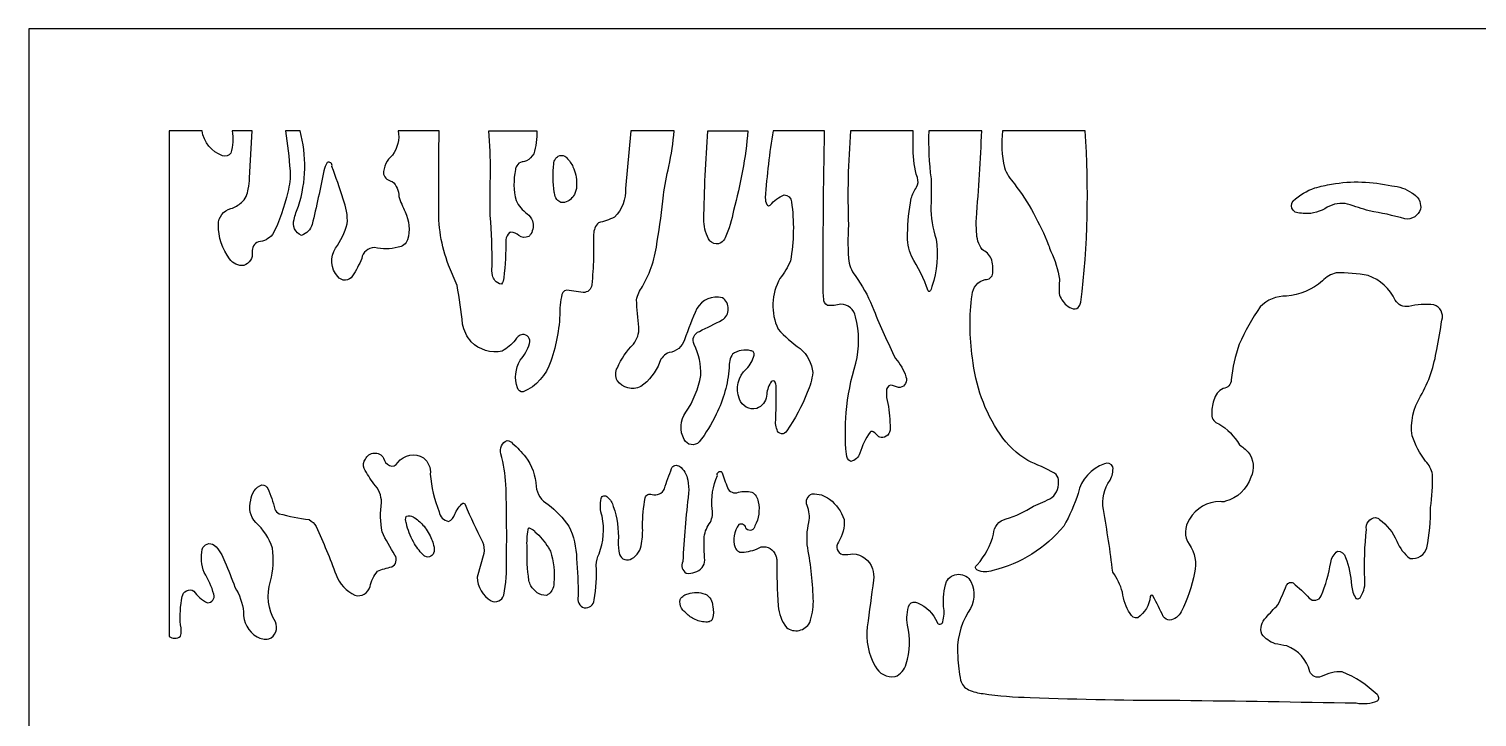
# Model space of a CAD drawing. Header units: millimetres. Extents: x -2342 to -1352, y 819 to 2802.
# Drawn here: x -2038.4 to -1754, y 1523.7 to 1658.9 of the extents above; entities that cross this region are included whole.
import ezdxf

# ---------------------------------------------------------------- set-up
doc = ezdxf.new("R2010")
doc.units = ezdxf.units.MM
doc.layers.add('Image_1', color=70, linetype='Continuous')

msp = doc.modelspace()

# ---------------------------------------------------------------- linework, layer by layer
at = {"layer": 'Image_1'}
msp.add_lwpolyline([(-2038.36, 818.88), (-1738.36, 818.88), (-1738.36, 1658.88), (-2038.36, 1658.88)], close=True, dxfattribs=at)
for points in [[(-1934.08, 1604.08, -0.086018), (-1935.9, 1593.6, -0.221941), (-1941.32, 1587.59, -0.362183), (-1942.44, 1588.36, -0.214069), (-1941.88, 1593.82, 0.099014), (-1940.03, 1597.09, 0.506112), (-1941.42, 1598.89, 0.183165), (-1942.89, 1597.72, -0.077299), (-1945.41, 1595.61, -0.253613), (-1951.5, 1597.41, -0.125348), (-1953.19, 1600.92, 0.013105), (-1954.28, 1608.48), (-1955.94, 1612.46, -0.105866), (-1957.84, 1624.34, -0.005388), (-1957.81, 1638.88), (-1965.85, 1638.88, -0.208839), (-1966.98, 1634.09, 0.232071), (-1968.74, 1630.34, 0.290225), (-1967.01, 1628.94, -0.192939), (-1965.71, 1625.97, 0.049592), (-1964.46, 1622.98, -0.171048), (-1963.99, 1617.46, -0.288209), (-1965.87, 1616, -0.125547), (-1970.49, 1615.97, 0.356627), (-1973.02, 1613.77, -0.042607), (-1974.8, 1610.36, -0.535639), (-1977.71, 1610.25, -0.340115), (-1978.15, 1615.82, 0.086213), (-1975.85, 1620.59, 0.115806), (-1976.68, 1625.47, 0.015637), (-1978.87, 1631.88, 0.64727), (-1979.79, 1632.65, 0.070449), (-1980.42, 1631.03, -0.010119), (-1982.76, 1620.49, -0.244694), (-1984.84, 1618.34, -0.398524), (-1986.3, 1621.46, -0.061999), (-1985.42, 1624.05, 0.143152), (-1985.11, 1638.88), (-1987.99, 1638.88, -0.017159), (-1987.08, 1630.98, -0.08333), (-1987.54, 1626.85, -0.063768), (-1990.52, 1618.48, -0.202418), (-1993.3, 1617.06, 0.36692), (-1994.5, 1615.03, -0.34216), (-1996.15, 1612.42, -0.280957), (-1998.95, 1613.71, -0.167154), (-2001.14, 1620.42, -0.362874), (-1998.69, 1623.58, 0.081436), (-1996.62, 1624.76, 0.171524), (-1995.3, 1627.44, 0.031092), (-1995.02, 1629.61), (-1994.54, 1638.88), (-1998.46, 1638.88, -0.125785), (-1998.75, 1634.49, -0.353945), (-2000.35, 1633.98, -0.276423), (-2004.38, 1638.88), (-2010.86, 1638.88), (-2010.86, 1539.57, 0.344241), (-2008.61, 1539.6, 0.137107), (-2008.59, 1541.8, -0.073774), (-2008.26, 1547.37, -0.542731), (-2005.98, 1548.47, 0.145083), (-2003.31, 1546.18, 0.524169), (-2002.05, 1547.83, 0.067763), (-2003.95, 1552.11, -0.14341), (-2004.33, 1556.66, -0.545376), (-2001.97, 1557.47, -0.138425), (-1999.92, 1554.22, -0.017933), (-1997.93, 1549.22, -0.108998), (-1996.2, 1544.38, 0.29849), (-1993.54, 1539.49, 0.179777), (-1991.27, 1539.05, 0.440811), (-1989.97, 1542.41, -0.215857), (-1990.9, 1550.39, 0.08916), (-1990.55, 1556.89, 0.130017), (-1993.83, 1561.95, -0.267272), (-1994.79, 1566.29, -0.288254), (-1992.6, 1569.35, -0.249382), (-1991.46, 1568.62, -0.042297), (-1990.09, 1564.56, 0.175903), (-1989.21, 1563.66, 0.031143), (-1983.33, 1562.49, -0.134026), (-1981.96, 1561.15, -0.01775), (-1978.05, 1551.66, 0.19736), (-1974.34, 1547.63, 0.410904), (-1971.38, 1549.34, -0.128199), (-1969.92, 1552.34, -0.059091), (-1967.13, 1553.21, 0.452593), (-1966.48, 1555.53, -0.03231), (-1969.02, 1560.13, -0.077903), (-1969.12, 1565.85, 0.191433), (-1970.63, 1569.55, -0.033385), (-1972.53, 1572.54, -0.277807), (-1972.29, 1574.39, -0.613398), (-1968.73, 1574.59, 0.221807), (-1967.56, 1573.1, 0.407239), (-1965.94, 1573.72, -0.376138), (-1960.86, 1574.64, -0.247073), (-1959.55, 1571.43, 0.079612), (-1957.81, 1564.04, 0.330262), (-1955.96, 1562.14, 0.235865), (-1954.75, 1563.55, -0.096054), (-1953.17, 1565.76, -0.326667), (-1952.68, 1565.44, 0.022176), (-1949.28, 1558.15, -0.129371), (-1949.03, 1555.82), (-1950.34, 1551.19, 0.25924), (-1947.6, 1546.54, 0.458388), (-1945.12, 1547.63, 0.059537), (-1944.57, 1554.62, 0.010945), (-1944.7, 1569.39, 0.053112), (-1945.69, 1575.42, -0.388797), (-1944.45, 1578.06, -0.172345), (-1943.38, 1577.47, -0.035075), (-1940.83, 1574.81, -0.152943), (-1938.76, 1569, 0.236222), (-1936.41, 1565.49, -0.076316), (-1932.35, 1561.22, -0.10956), (-1930.81, 1554.84, -0.017594), (-1930.47, 1547.48, 0.425412), (-1929.3, 1545.15, 0.409564), (-1927.33, 1546.71, 0.051404), (-1926.96, 1553.58, -0.104381), (-1926.41, 1555.78, 0.145108), (-1925.81, 1563.15, -0.138365), (-1925.98, 1566.67, -0.627522), (-1924.74, 1566.93, -0.153193), (-1923.6, 1565.07, -0.099337), (-1922.64, 1558.26, 0.062343), (-1922.37, 1555.66, 0.490729), (-1919.95, 1554.83, 0.244645), (-1918.04, 1557.81, 0.057557), (-1917.86, 1561.25, -0.043001), (-1917.35, 1566.77, -0.456244), (-1916, 1567.44, 0.376589), (-1913.54, 1568.56, -0.022266), (-1912.14, 1572.57, -0.501731), (-1910.63, 1572.97, -0.213542), (-1908.99, 1570.27, -0.058467), (-1908.81, 1567.69, 0.01544), (-1909.96, 1554.25, 0.382079), (-1909.26, 1551.97, 0.24871), (-1906.16, 1553.09, 0.159612), (-1905.64, 1554.51, -0.023453), (-1905.76, 1559.13, -0.116479), (-1904.54, 1562.03, 0.180786), (-1904.2, 1564.58, -0.12345), (-1903.16, 1571.18, -0.745131), (-1902.26, 1571.85, 0.007263), (-1901.19, 1568.78, 0.435713), (-1899, 1567.9, -0.087987), (-1896.41, 1567.92, -0.226406), (-1895.14, 1566, -0.177873), (-1895.79, 1561.27, -0.620092), (-1897.5, 1560.66, 0.555397), (-1898.98, 1561.51, 0.240746), (-1899.68, 1557.01, 0.393254), (-1897.93, 1556.13, 0.102336), (-1894.58, 1557.13, -0.368673), (-1891.68, 1555.4, -0.057722), (-1891.5, 1554.64, 0.017398), (-1891.23, 1545.54, 0.14561), (-1889.6, 1541.31, 0.464891), (-1885.03, 1542.28, 0.086217), (-1884.31, 1546.4, 0.039559), (-1885.42, 1556.95, -0.098641), (-1885.17, 1561.96, 0.141419), (-1885.55, 1565.27, -0.43824), (-1884.52, 1567.55, -0.183826), (-1881.13, 1566.5, -0.151622), (-1878.29, 1562.55, -0.169293), (-1879.39, 1558.06, 0.517621), (-1878.58, 1555.63, 0.045998), (-1876.53, 1555.76, -0.314464), (-1872.72, 1552.86, -0.105701), (-1872.48, 1550.63, 0.00289), (-1873.73, 1541.46, 0.161285), (-1872.17, 1533.69, 0.315816), (-1868.27, 1531.65, 0.245329), (-1866.1, 1534.16, 0.132953), (-1865.83, 1541.76, -0.132812), (-1865.45, 1545.84, -0.377974), (-1863.85, 1546.15, -0.192343), (-1860.01, 1542.35, 0.78067), (-1858.88, 1542.44, 0.10772), (-1858.72, 1545.4, -0.091115), (-1858.19, 1550.31, -0.597283), (-1853.36, 1550.32, -0.280651), (-1853.89, 1544.35, 0.157997), (-1855.96, 1535.51, 0.038093), (-1855.39, 1530.94, 0.211875), (-1853.83, 1529.08, 0.087961), (-1850.97, 1528.32, 0.032175), (-1841.73, 1527.57, 0.010721), (-1812.31, 1527.02, -0.001347), (-1777.7, 1526.48, 0.139899), (-1773.5, 1526.87, 0.443171), (-1773.6, 1528.12, 0.09756), (-1780.43, 1532.58, 0.138812), (-1784.55, 1531.66, -0.409053), (-1786.82, 1532.63, 0.254253), (-1791.34, 1537.68, -0.011323), (-1793.64, 1538.13, -0.166761), (-1796.2, 1540.01, -0.323631), (-1795.38, 1543.25, -0.033921), (-1793.07, 1545.73, 0.012747), (-1791.36, 1549.62, -0.428466), (-1790.1, 1550.07, -0.034966), (-1786.92, 1547.06, 0.519469), (-1784.57, 1547.5, 0.056745), (-1782.7, 1554.1, -0.16913), (-1781.39, 1556.33, -0.378507), (-1779.82, 1555.08, -0.083337), (-1778.62, 1549.57, 0.115301), (-1777.75, 1547.03, 0.474911), (-1776.79, 1547.42, 0.177697), (-1776.03, 1550.84, -0.033576), (-1775.69, 1560.57, -0.433581), (-1773.9, 1562.9, -0.242431), (-1773.14, 1562.53, -0.137359), (-1769.72, 1558.29, 0.138653), (-1767.1, 1554.87, 0.378788), (-1763.8, 1556.98, 0.054254), (-1763.13, 1564.87, 0.054896), (-1762.73, 1571.36, 0.153171), (-1764.08, 1573.98, -0.081852), (-1766.71, 1578.96, -0.177078), (-1765.04, 1586.73, 0.092165), (-1761.89, 1595.93, 0.005263), (-1760.86, 1601.69, 0.408151), (-1762.42, 1604.68, 0.091047), (-1767.39, 1604.36, -0.298777), (-1770.04, 1605.6, 0.204342), (-1775.35, 1610.42, 0.055441), (-1781.62, 1610.97, 0.138009), (-1784.34, 1609.39, -0.157195), (-1791.41, 1606.39, 0.212425), (-1796.57, 1604.29, 0.042292), (-1800.68, 1596.93, 0.058232), (-1802.25, 1589.96, -0.38094), (-1803.81, 1588.25, 0.22741), (-1805.66, 1585.94, 0.078819), (-1806.08, 1583.13, 0.332137), (-1804.69, 1581.32, -0.133896), (-1800.65, 1577.19, -0.067477), (-1798.93, 1575.77, -0.298608), (-1798.41, 1570.82, -0.254059), (-1803.37, 1566.09, -0.172448), (-1804.4, 1566.06, 0.26953), (-1810.42, 1562.57, 0.323601), (-1810.48, 1557.65, -0.214198), (-1809.44, 1552.07, -0.070483), (-1812.09, 1544.39, -0.237907), (-1814.35, 1542.74, -0.223759), (-1815.59, 1543.47, 0.011662), (-1817.55, 1547.4, 0.875481), (-1818.16, 1547.38, -0.229489), (-1820.6, 1543.23, -0.363118), (-1822.1, 1544.03, -0.119367), (-1823.6, 1548.23, 0.079317), (-1825.5, 1552.2, 0.013984), (-1827.35, 1564.47, -0.201245), (-1826.05, 1570.26, 0.149743), (-1825.47, 1572.86, 0.408141), (-1827.16, 1573.46, 0.262676), (-1832.3, 1567.66, -0.051256), (-1835.12, 1561.24, -0.16122), (-1849.09, 1552.48, -0.191026), (-1852.09, 1552.54, -0.629266), (-1852.14, 1553.61, 0.121241), (-1848.92, 1559.66, -0.345973), (-1846.47, 1562.62, 0.066131), (-1841.09, 1565.11, 0.018618), (-1837.45, 1566.81, 0.234505), (-1836.17, 1570.35, 0.220161), (-1836.93, 1571.61, 0.020347), (-1842.19, 1574.1, -0.11062), (-1847.65, 1579.26, -0.123959), (-1853.05, 1594.25, -0.070478), (-1853.14, 1606.66, -0.320197), (-1850.59, 1609.66, 0.426845), (-1849.07, 1610.93, 0.097642), (-1849.36, 1613.8, 0.158967), (-1851.17, 1615.53, -0.153148), (-1852.25, 1619.04, -0.025738), (-1852.29, 1621.72, 0.009123), (-1851.23, 1638.88), (-1861.63, 1638.88, 0.043355), (-1861.2, 1629.41, -0.023633), (-1861.22, 1624.09, 0.087321), (-1860.21, 1617.62, -0.122014), (-1861.03, 1608.31, -0.176706), (-1861.51, 1607.29, -0.478342), (-1861.75, 1607.43, 0.057362), (-1865.06, 1614.23, -0.117581), (-1865.79, 1618.62, -0.054847), (-1865.07, 1625.61, -0.098853), (-1864.03, 1627.79, 0.22504), (-1863.89, 1629.67, -0.084905), (-1864.68, 1635.22, -0.008337), (-1864.74, 1638.88), (-1877, 1638.88, 0.029242), (-1877.41, 1620.39, 0.039884), (-1877.31, 1612.87, 0.09408), (-1875.59, 1609.69, -0.05801), (-1872.44, 1603.63, 0.016664), (-1868.19, 1594.17, -0.106631), (-1866.12, 1590.55, -0.468083), (-1867.25, 1588.45, -0.078581), (-1867.62, 1588.44, 0.059408), (-1869.13, 1588.92, 0.37781), (-1869.95, 1587.71, 0.095221), (-1869.67, 1585.31, -0.044354), (-1869.24, 1580.4, -0.466156), (-1871.01, 1578.63, -0.079158), (-1871.44, 1578.75, 0.06006), (-1872.54, 1579.76, 0.309472), (-1873.16, 1579.69, 0.076171), (-1875.19, 1575.53, -0.269796), (-1876.96, 1573.93, -0.279505), (-1877.82, 1575.36, -0.048458), (-1877.84, 1583.51, -0.056018), (-1875.97, 1593.21, 0.125672), (-1876.01, 1602.35, 0.354579), (-1878.95, 1604.81, -0.063435), (-1881.56, 1604.53, -0.275937), (-1882.25, 1605.89, -0.031539), (-1882.37, 1607.33, -0.005362), (-1882.12, 1638.88), (-1892.21, 1638.88, 0.024303), (-1893.76, 1625.72, 0.115047), (-1893.46, 1624.39, 0.485695), (-1892.77, 1624.28, -0.125999), (-1890.04, 1626.3, -0.38416), (-1888.61, 1624.91, -0.080893), (-1888.82, 1613.35, -0.080858), (-1890.88, 1609.89, 0.2365), (-1891.25, 1599.93, 0.057394), (-1886.9, 1596.08, -0.193986), (-1884.42, 1591.39, -0.073966), (-1885.5, 1587.44, -0.05866), (-1889.53, 1579.96, -0.729126), (-1891.44, 1580.16, -0.070383), (-1891.72, 1581.37, 0.015682), (-1891.63, 1588.86, 0.132757), (-1891.94, 1589.67, 0.49347), (-1892.73, 1589.38, 0.11385), (-1893.5, 1586.78, -0.271614), (-1895.43, 1584.34, -0.387551), (-1898.84, 1586.19, -0.318922), (-1897.45, 1592.11, 0.142111), (-1895.95, 1594.8, 0.516847), (-1896.6, 1595.65, 0.231467), (-1900.17, 1595.01, 0.168203), (-1900.84, 1592.33, -0.092262), (-1903.37, 1583.22, -0.05621), (-1906.74, 1577.75, -0.529574), (-1909.66, 1578.24, -0.297126), (-1909.35, 1583.59, 0.102724), (-1906.41, 1590.8, 0.123355), (-1907.71, 1596.9, -0.458048), (-1906.69, 1599.48, 0.007478), (-1902.2, 1601.71, 0.539119), (-1902.18, 1606.06, 0.340065), (-1907.18, 1603.96, 0.025731), (-1909.6, 1597.84, -0.288371), (-1912.63, 1595.3, 0.232646), (-1914.53, 1593.36, -0.157346), (-1918.22, 1588.64, -0.378529), (-1922.83, 1589.81, -0.256309), (-1922.8, 1592.32, -0.09241), (-1919.64, 1596.98, 0.186347), (-1918.59, 1600.28, -0.015632), (-1919.05, 1605.67, -0.106303), (-1917.88, 1608.28, 0.10351), (-1914.99, 1617.17, 0.019769), (-1913.76, 1626.2, -0.027284), (-1912.69, 1631.89, 0.030305), (-1911.64, 1638.88), (-1920.13, 1638.88), (-1921.21, 1627.57, -0.211793), (-1923.36, 1621.89, -0.053584), (-1926.52, 1620.81, 0.201573), (-1927.46, 1618.54, 0.006447), (-1927.5, 1613.82, -0.023751), (-1927.85, 1608.63, -0.420386), (-1929.54, 1607.13), (-1932.76, 1607.6, 0.369128), (-1933.8, 1606.28, 0.034019)], [(-1938.65, 1638.88, -0.098864), (-1939.24, 1634.35, -0.16315), (-1940.65, 1632.99, -0.08865), (-1941.5, 1632.77, 0.227725), (-1942.58, 1631.97, 0.094047), (-1942.81, 1631.26, 0.113273), (-1942.71, 1625.15, 0.105426), (-1940.54, 1622.59, -0.164203), (-1939.49, 1621.18, -0.219625), (-1939.79, 1618.62, -0.063192), (-1940.19, 1618.12, -0.270378), (-1942.18, 1618.3, 0.229111), (-1943.73, 1618.94, 0.03378), (-1943.98, 1618.9, 0.196089), (-1944.69, 1617.44, -0.030057), (-1945.13, 1610.01, -0.18755), (-1945.57, 1608.77, -0.208431), (-1946.87, 1609.47, -0.106071), (-1947.33, 1610.48, -0.099975), (-1947.38, 1612.21, 0.021295), (-1947.77, 1622.26, -0.015164), (-1947.71, 1630.85, 0.017374), (-1948.03, 1638.88)], [(-1905.05, 1638.88), (-1897.16, 1638.88, -0.047719), (-1900.01, 1623.23, -0.064293), (-1901.63, 1617.85, -0.161828), (-1902.46, 1616.88, -0.302019), (-1904.33, 1616.97, -0.052088), (-1904.63, 1617.25, -0.13579), (-1905.82, 1621.05, -0.009857), (-1905.83, 1621.35, -0.012106)], [(-1830.96, 1638.88), (-1847.15, 1638.88, 0.085055), (-1846.8, 1631.65, 0.083978), (-1844.84, 1628.46, -0.069154), (-1838.14, 1616.43, -0.00642), (-1837.67, 1615.17, -0.078514), (-1835.96, 1609.7, 0.035206), (-1836.05, 1606.91, 0.147223), (-1834.57, 1604.61, 0.098949), (-1833.27, 1603.88, 0.280366), (-1832.08, 1604.43, 0.120304), (-1831.79, 1605.2, 0.049426)], [(-1930.82, 1627.97, -0.109294), (-1931.24, 1626.39, -0.099923), (-1932.01, 1625.4, -0.126868), (-1933.18, 1624.82, -0.074157), (-1933.9, 1624.77, -0.120597), (-1934.68, 1625.4, -0.128519), (-1935.18, 1626.66, -0.01671), (-1935.19, 1626.84, -0.071123), (-1935.29, 1632.4, -0.132287), (-1934.98, 1633.35, -0.129023), (-1934.42, 1633.89, -0.257845), (-1933.15, 1633.89, -0.071143), (-1932.76, 1633.58, -0.082186), (-1931.52, 1631.79, -0.111643), (-1930.8, 1628.47, -0.015977)], [(-1775.14, 1623.13, -0.004629), (-1779.38, 1624.49, 0.187471), (-1783.39, 1623.85, -0.158824), (-1787.79, 1622.61, -0.046851), (-1789.14, 1622.79, -0.247817), (-1790.1, 1623.26, -0.313135), (-1790.14, 1625.02, -0.023772), (-1790.06, 1625.12, -0.107619), (-1785.81, 1627.64, -0.029969), (-1782.52, 1628.4, -0.099284), (-1770.71, 1628.05, -0.136679), (-1766.75, 1626.68, -0.011518), (-1766.43, 1626.46, -0.175469), (-1765.22, 1624.99, -0.116874), (-1765.05, 1623.45, -0.149625), (-1766.2, 1622, -0.207961), (-1768.16, 1621.59, 0.030261)], [(-1958.91, 1555.88, -0.130276), (-1959.41, 1555.33, -0.275641), (-1960.61, 1555.29, -0.026808), (-1960.73, 1555.36, -0.063116), (-1962.62, 1557.73, -0.071127), (-1964.12, 1561.29, -0.011491), (-1964.28, 1561.92, -0.199668), (-1964.25, 1563.08, -0.021802), (-1964.19, 1563.19, -0.205919), (-1962.9, 1563.04, -0.051851), (-1962.58, 1562.82, -0.073662), (-1960.78, 1561.19, -0.076428), (-1959.29, 1558.67, -0.03101), (-1958.89, 1557.45, -0.178079)], [(-1940.14, 1560.88, -0.148019), (-1939.11, 1560.27, -0.021766), (-1938.98, 1560.11, -0.077213), (-1936.35, 1557.01, -0.014344), (-1935.94, 1556.3, -0.104047), (-1935.26, 1550.08, -0.135943), (-1935.66, 1548.59, -0.124965), (-1936.44, 1547.77, -0.044304), (-1936.76, 1547.6, -0.149894), (-1938.55, 1548.14, -0.118088), (-1939.77, 1549.51, -0.062084), (-1940.18, 1550.57, -0.047385), (-1940.51, 1557.03, -0.064378), (-1940.34, 1560.5, -0.24361), (-1940.21, 1560.83, -0.072617)], [(-1905.45, 1542.37, -0.105618), (-1907.78, 1543, -0.081187), (-1909.5, 1544.29), (-1909.56, 1544.36, -0.112884), (-1910.21, 1545.1, -0.167458), (-1910.48, 1546.82, -0.101435), (-1909.75, 1547.58, -0.103381), (-1908.92, 1547.94, -0.16577), (-1905.58, 1547.87, -0.005358), (-1905.47, 1547.83, -0.107844), (-1904.67, 1547.15, -0.114903), (-1904.12, 1545.87, -0.032083), (-1904.07, 1545.46, -0.141625), (-1904.15, 1543.08, -0.020686), (-1904.26, 1542.76, -0.143109), (-1904.95, 1542.39, -0.098403)]]:
    msp.add_lwpolyline(points, format="xyb", close=True, dxfattribs=at)

doc.saveas('drawing.dxf')
